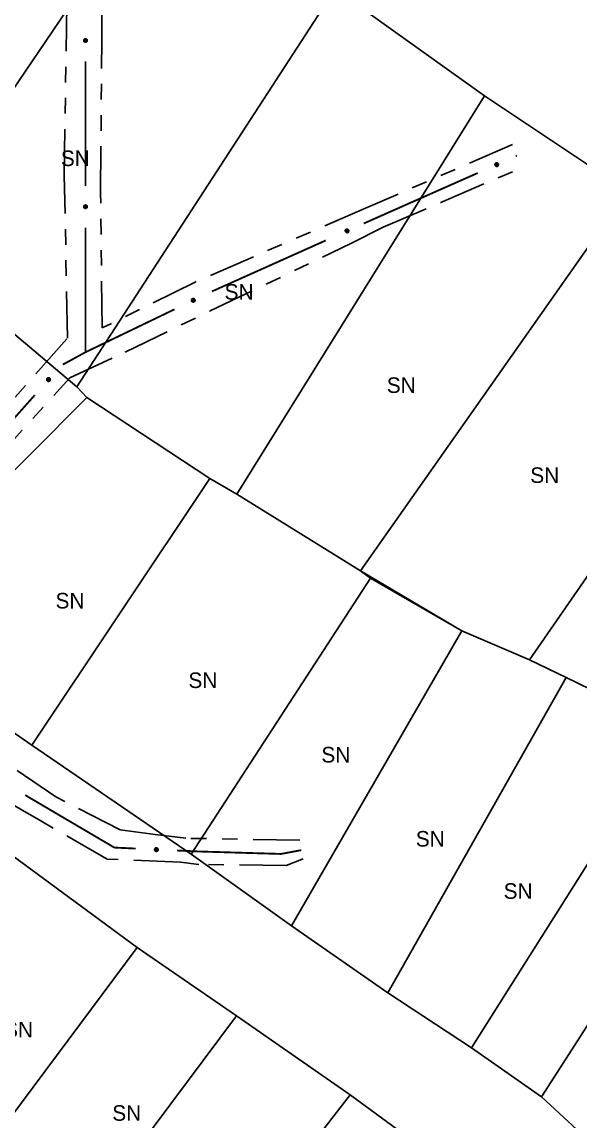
# Model space of a CAD drawing. Extents: x 207981 to 210201, y 4876477 to 4878908.
# Drawn here: x 209686 to 209739.7, y 4877297.7 to 4877403.5 of the extents above; entities that cross this region are included whole.
import ezdxf
from ezdxf.enums import TextEntityAlignment as Align

# ---------------------------------------------------------------- set-up
doc = ezdxf.new("R2010")
doc.units = 0
doc.header["$LTSCALE"] = 1.5
doc.header["$MEASUREMENT"] = 0
doc.linetypes.add('TRACO_25', pattern=[8, 3, -1, 1, -1, 1, -1])
for name, color, linetype in [('CD_MALHA_LOTES', 7, 'CONTINUOUS'), ('RU-QUADRA', 210, 'CONTINUOUS'), ('SV-EIXO-RUA-N-PAV', 6, 'CONTINUOUS'), ('SV-RUA-NAO-PAV', 7, 'CONTINUOUS'), ('Th_NmrPort', 1, 'CONTINUOUS')]:
    doc.layers.add(name, color=color, linetype=linetype)

msp = doc.modelspace()

# ---------------------------------------------------------------- linework, layer by layer
at = {"layer": 'CD_MALHA_LOTES', "linetype": 'Continuous', "flags": 128}
for points in [[(209675.077143, 4877382.117718), (209699.581182, 4877418.270228)], [(209716.178745, 4877406.682112), (209691.312578, 4877368.356829)], [(209716.178745, 4877406.682112), (209730.543182, 4877396.361445)], [(209730.543182, 4877396.361445), (209706.703045, 4877358.036162)], [(209730.543182, 4877396.361445), (209744.304071, 4877387.187519)], [(209718.592936, 4877350.67288), (209744.304071, 4877387.187519)], [(209734.888726, 4877342.102502), (209758.909926, 4877376.806498)], [(209691.312578, 4877368.356829), (209684.733907, 4877373.909468)], [(209692.278254, 4877367.330798), (209691.312578, 4877368.356829)], [(209670.369471, 4877345.36166), (209692.278254, 4877367.330798)], [(209704.10779, 4877359.545032), (209692.278254, 4877367.330798)], [(209686.967034, 4877333.894252), (209704.10779, 4877359.545032)], [(209706.703045, 4877358.036162), (209704.10779, 4877359.545032)], [(209718.592936, 4877350.67288), (209706.703045, 4877358.036162)], [(209702.297147, 4877323.392521), (209719.558613, 4877349.948623)], [(209719.558613, 4877349.948623), (209718.592936, 4877350.67288)], [(209728.37041, 4877344.878821), (209719.558613, 4877349.948623)], [(209686.967034, 4877333.894252), (209670.369471, 4877345.36166)], [(209711.953911, 4877316.512077), (209728.37041, 4877344.878821)], [(209734.888726, 4877342.102502), (209728.37041, 4877344.878821)], [(209738.389303, 4877340.412568), (209734.888726, 4877342.102502)], [(209721.248546, 4877310.054116), (209738.389303, 4877340.412568)], [(209749.011743, 4877335.222057), (209738.389303, 4877340.412568)], [(209702.297147, 4877323.392521), (209686.967034, 4877333.894252)], [(209729.275732, 4877304.742896), (209746.295778, 4877331.661126)], [(209736.035466, 4877300.035223), (209752.331256, 4877325.384229)], [(209685.798057, 4877322.750031), (209697.108519, 4877314.406248)], [(209711.953911, 4877316.512077), (209702.297147, 4877323.392521)], [(209721.248546, 4877310.054116), (209711.953911, 4877316.512077)], [(209680.420953, 4877292.063451), (209697.108519, 4877314.406248)], [(209697.108519, 4877314.406248), (209706.657515, 4877307.82393)], [(209729.275732, 4877304.742896), (209721.248546, 4877310.054116)], [(209689.228279, 4877284.461338), (209706.657515, 4877307.82393)], [(209706.657515, 4877307.82393), (209717.597141, 4877300.221817)], [(209736.035466, 4877300.035223), (209729.275732, 4877304.742896)], [(209699.240819, 4877276.48839), (209717.597141, 4877300.221817)], [(209717.597141, 4877300.221817), (209727.980516, 4877292.619704)], [(209744.967973, 4877291.766619), (209736.035466, 4877300.035223)]]:
    msp.add_lwpolyline(points, dxfattribs=at)
at = {"layer": 'RU-QUADRA', "linetype": 'Continuous', "flags": 128}
for points in [[(209903.942452, 4877274.022315), (209894.527107, 4877281.264888), (209884.025376, 4877289.352428), (209872.799388, 4877298.043516), (209863.384043, 4877305.105024), (209851.554507, 4877313.916822), (209839.543907, 4877322.004361), (209826.748694, 4877330.816159), (209812.625677, 4877339.80902), (209799.468336, 4877348.500108), (209785.767802, 4877357.794743), (209772.127622, 4877367.210088), (209758.909926, 4877376.806498), (209744.304071, 4877387.187519), (209730.543182, 4877396.361445), (209716.178745, 4877406.682112), (209699.581182, 4877418.270228), (209681.716168, 4877431.30686), (209665.722153, 4877443.43817), (209649.00388, 4877455.750544), (209630.354254, 4877469.149304), (209611.946048, 4877482.849838), (209594.382808, 4877495.403632), (209577.302407, 4877508.01778)], [(209704.10779, 4877359.545032), (209692.278254, 4877367.330798)], [(209746.522256, 4877210.201669), (209769.699431, 4877242.649714), (209776.930709, 4877252.569545), (209754.495204, 4877272.22379), (209745.780586, 4877279.084233), (209735.582629, 4877286.686347), (209727.980516, 4877292.619704), (209717.597141, 4877300.221817), (209706.657515, 4877307.82393), (209697.108519, 4877314.406248), (209685.798057, 4877322.750031), (209676.712605, 4877329.425058), (209667.812569, 4877335.729249), (209652.237508, 4877316.260422), (209635.549942, 4877294.566586), (209643.52289, 4877287.89156), (209652.237508, 4877280.474864), (209664.243284, 4877270.41597), (209673.004257, 4877263.138337), (209677.871463, 4877259.569052), (209683.294922, 4877255.721641), (209694.049131, 4877247.377858), (209703.320001, 4877240.517414), (209712.220037, 4877233.842388)]]:
    msp.add_lwpolyline(points, dxfattribs=at)
at = {"layer": 'RU-QUADRA', "linetype": 'Continuous'}
for points in [[(209684.733907, 4877373.909468), (209691.312578, 4877368.356829), (209692.278254, 4877367.330798)], [(209692.278254, 4877367.330798), (209670.369471, 4877345.36166), (209686.967034, 4877333.894252), (209702.297147, 4877323.392521), (209711.953911, 4877316.512077), (209721.248546, 4877310.054116), (209729.275732, 4877304.742896), (209736.035466, 4877300.035223), (209744.967973, 4877291.766619), (209754.262609, 4877283.256596), (209763.195115, 4877275.470829), (209770.920527, 4877270.159609), (209779.128776, 4877264.727679), (209796.450597, 4877292.67194)], [(209704.10779, 4877359.545032), (209706.703045, 4877358.036162)], [(209718.592936, 4877350.67288), (209706.703045, 4877358.036162)], [(209718.592936, 4877350.67288), (209719.558613, 4877349.948623), (209728.37041, 4877344.878821)], [(209728.37041, 4877344.878821), (209718.592936, 4877350.67288)], [(209734.888726, 4877342.102502), (209728.37041, 4877344.878821)], [(209738.389303, 4877340.412568), (209734.888726, 4877342.102502)], [(209749.011743, 4877335.222057), (209738.389303, 4877340.412568)]]:
    msp.add_lwpolyline(points, dxfattribs=at)
at = {"layer": 'SV-EIXO-RUA-N-PAV'}
for points in [[(209692.029573, 4877401.55852), (209691.994503, 4877401.59261), (209691.971333, 4877401.62908), (209691.960763, 4877401.66506), (209691.959713, 4877401.69929), (209691.962583, 4877401.734429), (209691.973293, 4877401.769219), (209691.993733, 4877401.805199), (209692.027683, 4877401.840619), (209692.066603, 4877401.861899), (209692.101323, 4877401.874149), (209692.136953, 4877401.877299), (209692.171043, 4877401.873939), (209692.206813, 4877401.861619), (209692.243073, 4877401.840549), (209692.277863, 4877401.805549), (209692.300333, 4877401.769639), (209692.309643, 4877401.734569), (209692.312583, 4877401.69873), (209692.309223, 4877401.66289), (209692.298513, 4877401.6288), (209692.277233, 4877401.59233), (209692.242233, 4877401.55845), (209692.206673, 4877401.53563), (209692.171743, 4877401.52583), (209692.136393, 4877401.52373), (209692.101113, 4877401.52618), (209692.065693, 4877401.53549), (209692.029573, 4877401.55852)], [(209731.544872, 4877389.799058), (209731.561867, 4877389.844918), (209731.585852, 4877389.880858), (209731.614484, 4877389.905075), (209731.645365, 4877389.919878), (209731.678664, 4877389.931464), (209731.714814, 4877389.935738), (209731.755986, 4877389.931595), (209731.80211, 4877389.914869), (209731.837312, 4877389.887879), (209731.862556, 4877389.861079), (209731.879846, 4877389.829767), (209731.89056, 4877389.79723), (209731.893758, 4877389.759533), (209731.889151, 4877389.717849), (209731.87121, 4877389.671877), (209731.847455, 4877389.636804), (209731.819145, 4877389.614107), (209731.787556, 4877389.596924), (209731.753418, 4877389.585503), (209731.717909, 4877389.581512), (209731.675949, 4877389.586226), (209731.630809, 4877389.604535), (209731.595557, 4877389.627829), (209731.572468, 4877389.655812), (209731.556252, 4877389.687293), (209731.544225, 4877389.72055), (209731.538416, 4877389.756709), (209731.544872, 4877389.799058)], [(209692.029573, 4877385.55852), (209691.994503, 4877385.59261), (209691.971333, 4877385.62908), (209691.960763, 4877385.66506), (209691.959713, 4877385.69929), (209691.962583, 4877385.734429), (209691.973293, 4877385.769219), (209691.993733, 4877385.805199), (209692.027683, 4877385.840619), (209692.066603, 4877385.861899), (209692.101323, 4877385.874149), (209692.136953, 4877385.877299), (209692.171043, 4877385.873939), (209692.206813, 4877385.861619), (209692.243073, 4877385.840549), (209692.277863, 4877385.805549), (209692.300333, 4877385.769639), (209692.309643, 4877385.734569), (209692.312583, 4877385.69873), (209692.309223, 4877385.66289), (209692.298513, 4877385.6288), (209692.277233, 4877385.59233), (209692.242233, 4877385.55845), (209692.206673, 4877385.53563), (209692.171743, 4877385.52583), (209692.136393, 4877385.52373), (209692.101113, 4877385.52618), (209692.065693, 4877385.53549), (209692.029573, 4877385.55852)], [(209717.139594, 4877383.421976), (209717.156556, 4877383.467848), (209717.180515, 4877383.503805), (209717.20913, 4877383.528043), (209717.24, 4877383.542869), (209717.273291, 4877383.554479), (209717.309437, 4877383.558779), (209717.350613, 4877383.554665), (209717.396749, 4877383.537972), (209717.43197, 4877383.511008), (209717.457234, 4877383.484226), (209717.474546, 4877383.452926), (209717.485283, 4877383.420397), (209717.488508, 4877383.382702), (209717.483932, 4877383.341015), (209717.466024, 4877383.29503), (209717.442294, 4877383.25994), (209717.414001, 4877383.237223), (209717.382423, 4877383.220017), (209717.348294, 4877383.208572), (209717.312788, 4877383.204555), (209717.270824, 4877383.209238), (209717.225671, 4877383.227515), (209717.190403, 4877383.250783), (209717.167294, 4877383.27875), (209717.151055, 4877383.310219), (209717.139004, 4877383.343468), (209717.133169, 4877383.379623), (209717.139594, 4877383.421976)], [(209702.330264, 4877376.734413), (209702.345752, 4877376.780804), (209702.36855, 4877376.817508), (209702.396376, 4877376.842648), (209702.426757, 4877376.858452), (209702.45966, 4877376.871119), (209702.495651, 4877376.876572), (209702.536937, 4877376.873775), (209702.583582, 4877376.858565), (209702.619647, 4877376.832739), (209702.645753, 4877376.806778), (209702.664057, 4877376.776047), (209702.675827, 4877376.743877), (209702.680254, 4877376.706305), (209702.677012, 4877376.664493), (209702.660582, 4877376.617959), (209702.637985, 4877376.582129), (209702.610432, 4877376.55852), (209702.57942, 4877376.540314), (209702.545674, 4877376.527784), (209702.510314, 4877376.522636), (209702.468222, 4877376.525976), (209702.422508, 4877376.542801), (209702.386515, 4877376.564931), (209702.362524, 4877376.592145), (209702.345288, 4877376.62308), (209702.332182, 4877376.655927), (209702.325195, 4877376.691877), (209702.330264, 4877376.734413)], [(209688.404244, 4877369.032399), (209688.400695, 4877369.081178), (209688.407621, 4877369.123828), (209688.423635, 4877369.157737), (209688.445599, 4877369.184011), (209688.471098, 4877369.208361), (209688.502222, 4877369.227238), (209688.541407, 4877369.240538), (209688.590314, 4877369.244441), (209688.633538, 4877369.234475), (209688.667622, 4877369.220553), (209688.696338, 4877369.199228), (209688.719578, 4877369.174061), (209688.738117, 4877369.141083), (209688.751208, 4877369.101241), (209688.753942, 4877369.051967), (209688.746866, 4877369.010202), (209688.730515, 4877368.97781), (209688.708892, 4877368.949077), (209688.682563, 4877368.92453), (209688.651904, 4877368.906176), (209688.611766, 4877368.893068), (209688.563097, 4877368.891013), (209688.521361, 4877368.897595), (209688.488748, 4877368.913487), (209688.460938, 4877368.935411), (209688.436205, 4877368.960689), (209688.415927, 4877368.991186), (209688.404244, 4877369.032399)], [(209699.093284, 4877323.722632), (209699.057589, 4877323.689197), (209699.020074, 4877323.66776), (209698.983639, 4877323.658886), (209698.949397, 4877323.65944), (209698.91443, 4877323.663953), (209698.88018, 4877323.67628), (209698.845196, 4877323.698382), (209698.811405, 4877323.733953), (209698.791971, 4877323.773827), (209698.78136, 4877323.809083), (209698.779881, 4877323.844821), (209698.784834, 4877323.878716), (209698.798815, 4877323.91387), (209698.82156, 4877323.949104), (209698.858151, 4877323.982217), (209698.895073, 4877324.002981), (209698.930541, 4877324.010638), (209698.966479, 4877324.011897), (209699.002123, 4877324.006863), (209699.035674, 4877323.994568), (209699.071107, 4877323.971604), (209699.103311, 4877323.935056), (209699.124441, 4877323.898466), (209699.132595, 4877323.863116), (209699.133037, 4877323.827706), (209699.128938, 4877323.79258), (209699.11798, 4877323.757634), (209699.093284, 4877323.722632)]]:
    msp.add_lwpolyline(points, close=True, dxfattribs=at)
for points in [[(209691.971333, 4877401.62908), (209691.962583, 4877401.734429)], [(209691.981205, 4877401.613342), (209691.968924, 4877401.742972)], [(209691.994503, 4877401.59261), (209691.973293, 4877401.769219)], [(209692.011225, 4877401.577865), (209691.983934, 4877401.779814)], [(209692.029573, 4877401.55852), (209691.993733, 4877401.805199)], [(209692.049431, 4877401.547845), (209692.012589, 4877401.819385)], [(209692.065693, 4877401.53549), (209692.027683, 4877401.840619)], [(209692.083544, 4877401.535565), (209692.046702, 4877401.846676)], [(209692.101113, 4877401.52618), (209692.066603, 4877401.861899)], [(209692.117657, 4877401.528742), (209692.08218, 4877401.86305)], [(209692.136393, 4877401.52373), (209692.101323, 4877401.874149)], [(209692.1545, 4877401.527377), (209692.121751, 4877401.873966)], [(209692.171743, 4877401.52583), (209692.136953, 4877401.877299)], [(209692.189977, 4877401.5342), (209692.1545, 4877401.872602)], [(209692.206673, 4877401.53563), (209692.171043, 4877401.873939)], [(209692.225455, 4877401.54921), (209692.189977, 4877401.86305)], [(209692.242233, 4877401.55845), (209692.206813, 4877401.861619)], [(209692.258203, 4877401.579229), (209692.225455, 4877401.84804)], [(209692.277233, 4877401.59233), (209692.243073, 4877401.840549)], [(209692.285494, 4877401.616071), (209692.260932, 4877401.815292)], [(209692.298513, 4877401.6288), (209692.277863, 4877401.805549)], [(209692.303232, 4877401.650184), (209692.289587, 4877401.781179)], [(209692.309223, 4877401.66289), (209692.300333, 4877401.769639)], [(209731.538416, 4877389.756709), (209731.80211, 4877389.914869)], [(209731.54314, 4877389.776579), (209731.776586, 4877389.920086)], [(209731.544225, 4877389.72055), (209731.837312, 4877389.887879)], [(209731.544872, 4877389.799058), (209731.755986, 4877389.931595)], [(209731.545704, 4877389.740413), (209731.81534, 4877389.899924)], [(209731.55326, 4877389.706455), (209731.844663, 4877389.874098)], [(209731.555144, 4877389.823662), (209731.728806, 4877389.930291)], [(209731.556252, 4877389.687293), (209731.862556, 4877389.861079)], [(209731.561867, 4877389.844918), (209731.714814, 4877389.935738)], [(209731.566911, 4877389.672208), (209731.87065, 4877389.842322)], [(209731.572468, 4877389.655812), (209731.879846, 4877389.829767)], [(209731.575451, 4877389.865464), (209731.689041, 4877389.929119)], [(209731.585852, 4877389.880858), (209731.678664, 4877389.931464)], [(209731.587498, 4877389.64252), (209731.882646, 4877389.811819)], [(209731.595557, 4877389.627829), (209731.89056, 4877389.79723)], [(209731.615573, 4877389.616143), (209731.888257, 4877389.775509)], [(209731.630809, 4877389.604535), (209731.893758, 4877389.759533)], [(209731.656272, 4877389.598332), (209731.888877, 4877389.736992)], [(209731.675949, 4877389.586226), (209731.889151, 4877389.717849)], [(209731.701003, 4877389.588272), (209731.873273, 4877389.691301)], [(209731.717909, 4877389.581512), (209731.87121, 4877389.671877)], [(209731.739376, 4877389.585844), (209731.853662, 4877389.651298)], [(209731.753418, 4877389.585503), (209731.847455, 4877389.636804)], [(209692.101113, 4877385.52618), (209692.066603, 4877385.861899)], [(209692.117657, 4877385.528742), (209692.08218, 4877385.86305)], [(209692.136393, 4877385.52373), (209692.101323, 4877385.874149)], [(209692.1545, 4877385.527377), (209692.121751, 4877385.873966)], [(209692.171743, 4877385.52583), (209692.136953, 4877385.877299)], [(209692.189977, 4877385.5342), (209692.1545, 4877385.872602)], [(209692.206673, 4877385.53563), (209692.171043, 4877385.873939)], [(209692.225455, 4877385.54921), (209692.189977, 4877385.86305)], [(209692.242233, 4877385.55845), (209692.206813, 4877385.861619)], [(209691.971333, 4877385.62908), (209691.962583, 4877385.734429)], [(209691.981205, 4877385.613342), (209691.968924, 4877385.742972)], [(209691.994503, 4877385.59261), (209691.973293, 4877385.769219)], [(209692.011225, 4877385.577865), (209691.983934, 4877385.779814)], [(209692.029573, 4877385.55852), (209691.993733, 4877385.805199)], [(209692.049431, 4877385.547845), (209692.012589, 4877385.819385)], [(209692.065693, 4877385.53549), (209692.027683, 4877385.840619)], [(209692.083544, 4877385.535565), (209692.046702, 4877385.846676)], [(209692.258203, 4877385.579229), (209692.225455, 4877385.84804)], [(209692.277233, 4877385.59233), (209692.243073, 4877385.840549)], [(209692.285494, 4877385.616071), (209692.260932, 4877385.815292)], [(209692.298513, 4877385.6288), (209692.277863, 4877385.805549)], [(209692.303232, 4877385.650184), (209692.289587, 4877385.781179)], [(209692.309223, 4877385.66289), (209692.300333, 4877385.769639)], [(209717.133169, 4877383.379623), (209717.396749, 4877383.537972)], [(209717.137878, 4877383.399496), (209717.371221, 4877383.543171)], [(209717.139004, 4877383.343468), (209717.43197, 4877383.511008)], [(209717.139594, 4877383.421976), (209717.350613, 4877383.554665)], [(209717.140468, 4877383.363332), (209717.40999, 4877383.523036)], [(209717.148048, 4877383.329379), (209717.439332, 4877383.497232)], [(209717.149849, 4877383.446587), (209717.323434, 4877383.553341)], [(209717.151055, 4877383.310219), (209717.457234, 4877383.484226)], [(209717.156556, 4877383.467848), (209717.309437, 4877383.558779)], [(209717.161724, 4877383.295142), (209717.465341, 4877383.465475)], [(209717.167294, 4877383.27875), (209717.474546, 4877383.452926)], [(209717.170126, 4877383.488405), (209717.28367, 4877383.552141)], [(209717.180515, 4877383.503805), (209717.273291, 4877383.554479)], [(209717.182333, 4877383.265469), (209717.477359, 4877383.43498)], [(209717.190403, 4877383.250783), (209717.485283, 4877383.420397)], [(209717.210427, 4877383.239112), (209717.482996, 4877383.398675)], [(209717.225671, 4877383.227515), (209717.488508, 4877383.382702)], [(209717.251139, 4877383.221331), (209717.483644, 4877383.360158)], [(209717.270824, 4877383.209238), (209717.483932, 4877383.341015)], [(209717.295877, 4877383.211303), (209717.468073, 4877383.314456)], [(209717.312788, 4877383.204555), (209717.466024, 4877383.29503)], [(209717.334252, 4877383.208902), (209717.448491, 4877383.274439)], [(209717.348294, 4877383.208572), (209717.442294, 4877383.25994)], [(209702.325195, 4877376.691877), (209702.583582, 4877376.858565)], [(209702.329267, 4877376.71189), (209702.557901, 4877376.862946)], [(209702.330264, 4877376.734413), (209702.536937, 4877376.873775)], [(209702.332182, 4877376.655927), (209702.619647, 4877376.832739)], [(209702.333011, 4877376.675828), (209702.597294, 4877376.844059)], [(209702.339727, 4877376.75934), (209702.509814, 4877376.871584)], [(209702.341672, 4877376.642134), (209702.627445, 4877376.819206)], [(209702.345288, 4877376.62308), (209702.645753, 4877376.806778)], [(209702.345752, 4877376.780804), (209702.495651, 4877376.876572)], [(209702.356434, 4877376.608351), (209702.654455, 4877376.788295)], [(209702.358658, 4877376.801784), (209702.470109, 4877376.869114)], [(209702.362524, 4877376.592145), (209702.664057, 4877376.776047)], [(209702.36855, 4877376.817508), (209702.45966, 4877376.871119)], [(209702.37798, 4877376.579352), (209702.667441, 4877376.7582)], [(209702.386515, 4877376.564931), (209702.675827, 4877376.743877)], [(209702.406901, 4877376.553906), (209702.674235, 4877376.722093)], [(209702.422508, 4877376.542801), (209702.680254, 4877376.706305)], [(209702.44816, 4877376.537433), (209702.676113, 4877376.683617)], [(209702.468222, 4877376.525976), (209702.677012, 4877376.664493)], [(209702.493197, 4877376.52884), (209702.66201, 4877376.637441)], [(209702.510314, 4877376.522636), (209702.660582, 4877376.617959)], [(209702.531628, 4877376.527666), (209702.643716, 4877376.596819)], [(209702.545674, 4877376.527784), (209702.637985, 4877376.582129)], [(209688.400695, 4877369.081178), (209688.502222, 4877369.227238)], [(209688.403391, 4877369.059048), (209688.517214, 4877369.228082)], [(209688.404244, 4877369.032399), (209688.541407, 4877369.240538)], [(209688.404538, 4877369.105508), (209688.481514, 4877369.210529)], [(209688.407621, 4877369.123828), (209688.471098, 4877369.208361)], [(209688.411988, 4877369.011225), (209688.564924, 4877369.238606)], [(209688.415927, 4877368.991186), (209688.590314, 4877369.244441)], [(209688.429315, 4877368.979378), (209688.60855, 4877369.236326)], [(209688.436205, 4877368.960689), (209688.633538, 4877369.234475)], [(209688.45027, 4877368.951608), (209688.645942, 4877369.224982)], [(209688.460938, 4877368.935411), (209688.667622, 4877369.220553)], [(209688.476892, 4877368.926104), (209688.682764, 4877369.20684)], [(209688.488748, 4877368.913487), (209688.696338, 4877369.199228)], [(209688.507935, 4877368.907623), (209688.706327, 4877369.184056)], [(209688.521361, 4877368.897595), (209688.719578, 4877369.174061)], [(209688.54442, 4877368.89526), (209688.726488, 4877369.153341)], [(209688.563097, 4877368.891013), (209688.738117, 4877369.141083)], [(209688.58884, 4877368.895926), (209688.743021, 4877369.118547)], [(209688.611766, 4877368.893068), (209688.751208, 4877369.101241)], [(209688.633717, 4877368.905318), (209688.747766, 4877369.070499)], [(209688.651904, 4877368.906176), (209688.753942, 4877369.051967)], [(209688.669643, 4877368.919018), (209688.746505, 4877369.025966)], [(209688.682563, 4877368.92453), (209688.746866, 4877369.010202)], [(209699.132595, 4877323.863116), (209698.779881, 4877323.844821)], [(209699.133037, 4877323.827706), (209698.78136, 4877323.809083)], [(209699.130241, 4877323.845964), (209698.782499, 4877323.82948)], [(209699.124441, 4877323.898466), (209698.784834, 4877323.878716)], [(209699.125087, 4877323.881722), (209698.785396, 4877323.862128)], [(209699.127153, 4877323.809226), (209698.791551, 4877323.789441)], [(209699.128938, 4877323.79258), (209698.791971, 4877323.773827)], [(209699.111755, 4877323.917863), (209698.796598, 4877323.89712)], [(209699.103311, 4877323.935056), (209698.798815, 4877323.91387)], [(209699.118741, 4877323.77547), (209698.806246, 4877323.753235)], [(209699.11798, 4877323.757634), (209698.811405, 4877323.733953)], [(209699.083302, 4877323.951981), (209698.813253, 4877323.931856)], [(209699.071107, 4877323.971604), (209698.82156, 4877323.949104)], [(209699.104876, 4877323.741969), (209698.831909, 4877323.717882)], [(209699.093284, 4877323.722632), (209698.845196, 4877323.698382)], [(209699.047778, 4877323.980967), (209698.847627, 4877323.965761)], [(209699.035674, 4877323.994568), (209698.858151, 4877323.982217)], [(209699.073101, 4877323.70521), (209698.870095, 4877323.687405)], [(209699.057589, 4877323.689197), (209698.88018, 4877323.67628)], [(209699.014533, 4877324.000284), (209698.883044, 4877323.992787)], [(209699.002123, 4877324.006863), (209698.895073, 4877324.002981)], [(209699.036256, 4877323.676885), (209698.906194, 4877323.670687)], [(209699.020074, 4877323.66776), (209698.91443, 4877323.663953)]]:
    msp.add_lwpolyline(points, dxfattribs=at)
at = {"layer": 'SV-EIXO-RUA-N-PAV', "const_width": 0.18}
for points in [[(209692.139654, 4877387.7022), (209692.139654, 4877399.7022)], [(209733.549955, 4877390.565297), (209733.653098, 4877390.610904)], [(209725.778935, 4877387.129132), (209729.891637, 4877388.947673)], [(209718.918868, 4877384.089862), (209725.318886, 4877386.925313)], [(209725.318886, 4877386.925313), (209725.778935, 4877387.129132)], [(209692.139654, 4877371.7022), (209692.139654, 4877383.7022)], [(209704.314261, 4877377.554953), (209715.265501, 4877382.461109)], [(209692.139654, 4877371.7022), (209700.705719, 4877375.829486)], [(209689.952395, 4877370.50915), (209691.708186, 4877371.466854)], [(209691.708186, 4877371.466854), (209692.139654, 4877371.7022)], [(209680.301626, 4877359.757041), (209687.252792, 4877367.572194)], [(209686.589223, 4877328.926135), (209686.336633, 4877329.080948)], [(209687.195802, 4877328.569324), (209686.589223, 4877328.926135)], [(209694.914869, 4877324.028696), (209687.195802, 4877328.569324)], [(209694.959303, 4877324.026615), (209694.914869, 4877324.028696)], [(209696.957109, 4877323.932967), (209694.959303, 4877324.026615)], [(209702.750771, 4877323.661388), (209700.952722, 4877323.745672)], [(209702.950658, 4877323.655425), (209702.750771, 4877323.661388)], [(209710.95398, 4877323.416516), (209702.950658, 4877323.655425)], [(209711.930084, 4877323.599535), (209710.95398, 4877323.416516)], [(209712.912956, 4877323.783824), (209711.930084, 4877323.599535)]]:
    msp.add_lwpolyline(points, dxfattribs=at)
at = {"layer": 'SV-RUA-NAO-PAV', "linetype": 'TRACO_25'}
for points in [[(209733.229594, 4877391.682538, 11.154378), (209719.305302, 4877385.649623, 11.154378), (209702.702018, 4877378.455993, 11.952833), (209693.731684, 4877374.036779, 12.177399), (209693.587389, 4877387.017655, 11.703316), (209693.680904, 4877399.213794, 11.703316), (209693.698217, 4877401.471811, 11.204282), (209693.718875, 4877414.256222, 10.954764), (209695.172793, 4877435.437858, 10.655344), (209695.950918, 4877444.142373, 10.929812), (209693.932639, 4877451.014185, 11.17933), (209690.757846, 4877455.379525, 11.17933), (209685.797233, 4877458.951167, 11.553606), (209678.753161, 4877460.141714, 11.728268), (209673.49491, 4877460.141714, 11.728268), (209669.12957, 4877461.530686, 11.877978), (209652.167004, 4877472.83585, 12.252254), (209637.47227, 4877484.744006, 12.876047), (209621.467665, 4877495.739277, 12.62653), (209600.926322, 4877512.255145, 12.62653)], [(209553.872398, 4877427.667844, 13.05071), (209610.321665, 4877384.433949, 12.876047), (209626.091253, 4877372.769643, 12.876047), (209639.853612, 4877362.628958, 12.876047), (209651.57302, 4877353.490553, 12.876047), (209659.741899, 4877347.088099, 13.275275), (209661.490525, 4877346.228128, 13.275275), (209663.569646, 4877346.162479, 13.275275), (209667.497632, 4877349.025704, 13.175468), (209679.416834, 4877360.632169, 12.327109), (209690.402715, 4877373.049683, 12.177399), (209690.099314, 4877388.670016, 11.728268), (209690.400088, 4877410.187201, 11.403895)], [(209712.779243, 4877324.753354, 12.027689), (209701.803875, 4877324.919886, 12.102544), (209698.827063, 4877325.279539, 12.102544), (209695.483586, 4877325.740661, 12.177399), (209689.282376, 4877328.905226, 12.252254), (209679.871524, 4877335.320308, 12.676434), (209668.836639, 4877341.964971, 13.449937), (209667.919809, 4877343.424104, 13.449937), (209669.080966, 4877346.179173, 13.025758), (209681.013172, 4877358.644531, 12.327109), (209690.626959, 4877369.239837, 12.277205), (209695.956511, 4877371.721283, 12.227303), (209704.127987, 4877375.66828, 11.927881), (209717.667185, 4877382.150178, 11.728268), (209720.789585, 4877383.739993, 11.728268), (209726.349187, 4877386.118733, 11.528654), (209734.229736, 4877389.496111, 11.528654)], [(209713.077242, 4877322.937889, 12.027689), (209711.464577, 4877322.295455, 12.027689), (209703.037861, 4877322.413625, 12.102544), (209701.285185, 4877322.621108, 12.102544), (209694.223663, 4877322.909643, 12.426916), (209687.848427, 4877326.590441, 12.451868), (209684.373397, 4877328.59678, 12.451868), (209673.719361, 4877334.722749, 13.250323), (209669.396407, 4877337.287022, 13.250323), (209665.668371, 4877338.340978, 13.574696), (209662.491642, 4877337.029239, 13.574696), (209646.591314, 4877315.158067, 13.250323), (209636.195851, 4877302.216649, 12.872544), (209631.388084, 4877295.541008, 12.872544), (209631.782023, 4877294.071648, 12.872544), (209646.394885, 4877280.409987, 12.773405), (209654.452267, 4877273.438548, 12.723835), (209661.309882, 4877268.451205, 12.723835), (209683.248114, 4877250.307748, 12.649481), (209703.188243, 4877235.987539, 12.550342)]]:
    msp.add_polyline3d(points, dxfattribs=at)

# ---------------------------------------------------------------- texts
at = {"layer": 'Th_NmrPort', "color": 1}
for p in [(209689.766167, 4877390.366572), (209705.525858, 4877377.50529), (209721.138577, 4877368.530124), (209734.948714, 4877359.869529), (209689.252804, 4877347.786772), (209702.042464, 4877340.133011), (209714.841035, 4877332.965811), (209723.930438, 4877324.871398), (209732.386076, 4877319.846143), (209684.301832, 4877306.506573), (209694.711337, 4877298.486135)]:
    msp.add_text('SN', height=1.5, dxfattribs=at).set_placement(p, align=Align.MIDDLE_LEFT)

doc.saveas('drawing.dxf')
